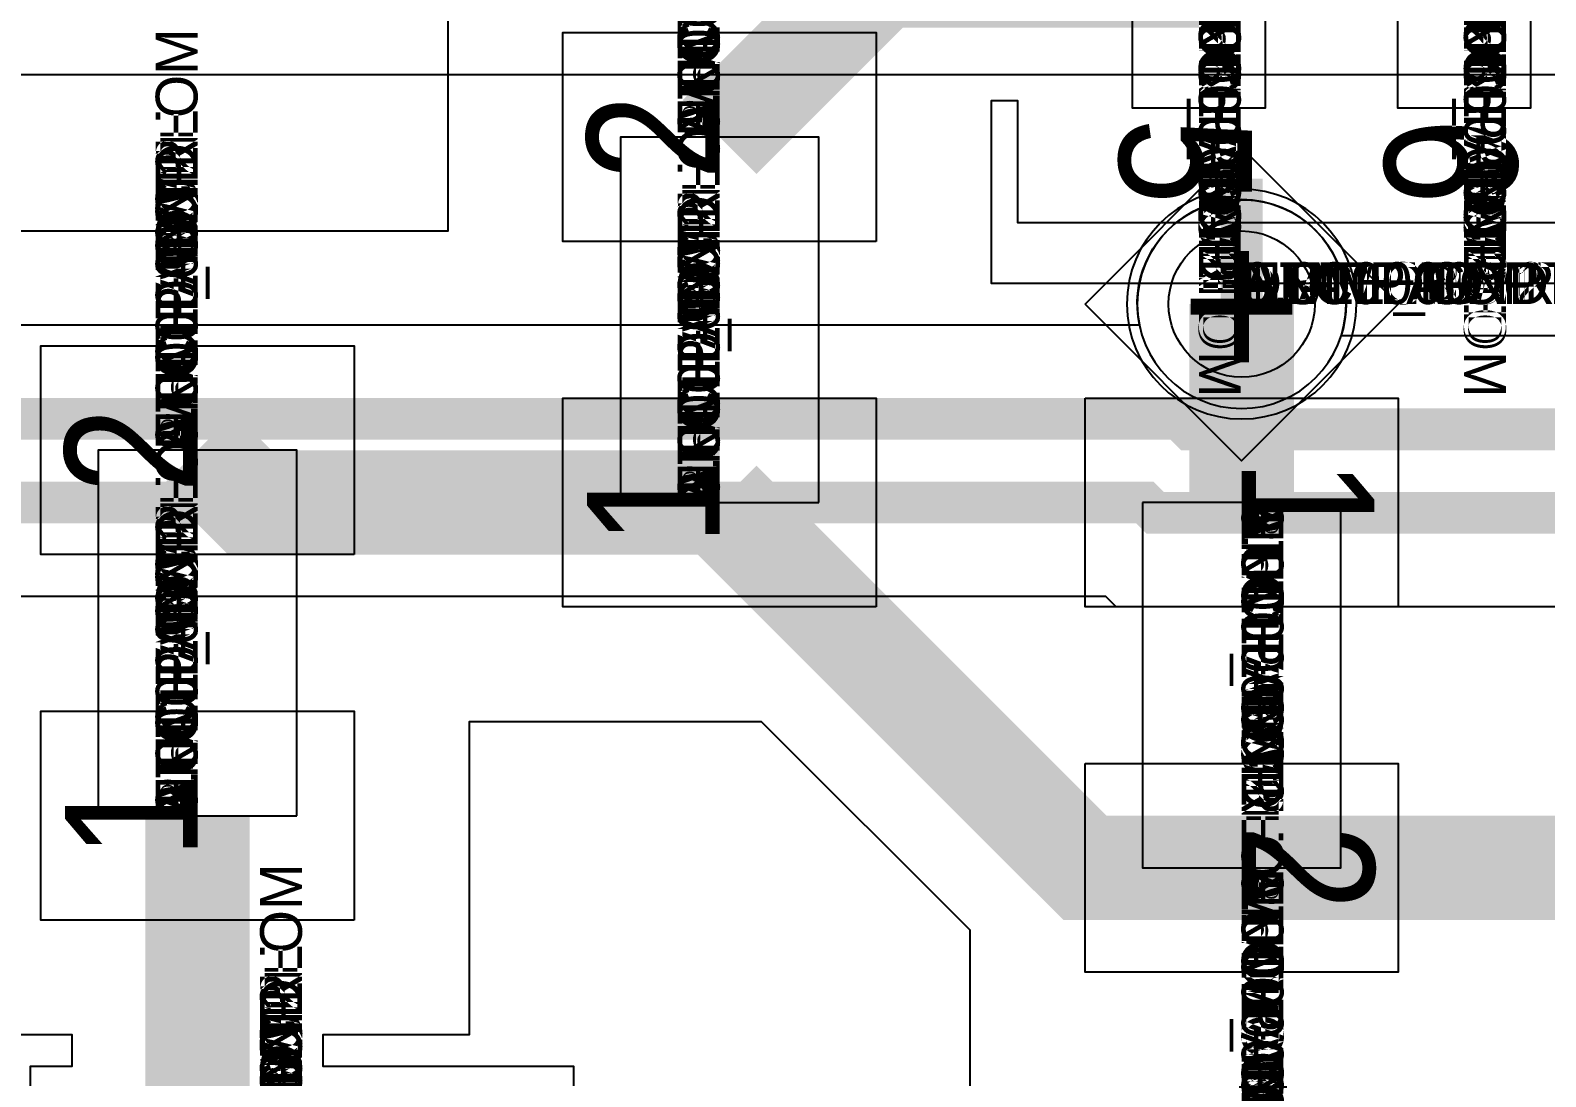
# Model space of a CAD drawing. Extents: x 0 to 323, y 0 to 320.
# Drawn here: x 78.41 to 85.67, y 254.56 to 259.57 of the extents above; entities that cross this region are included whole.
import ezdxf
from ezdxf.enums import TextEntityAlignment as Align

# ---------------------------------------------------------------- set-up
doc = ezdxf.new("R2010")
doc.units = 0
doc.header["$MEASUREMENT"] = 0
doc.layers.get('0').update_dxf_attribs({"linetype": 'CONTINUOUS'})
for name, color, linetype in [('CDN_FIGURES', 7, 'CONTINUOUS'), ('ETCH_BOTTOM', 7, 'CONTINUOUS'), ('ETCH_GND', 3, 'CONTINUOUS'), ('ETCH_INT1', 4, 'CONTINUOUS'), ('ETCH_INT2', 5, 'CONTINUOUS'), ('ETCH_PWR', 6, 'CONTINUOUS'), ('ETCH_TOP', 2, 'CONTINUOUS'), ('MANUFACTURING_NCLEGEND-1-6', 8, 'CONTINUOUS'), ('PACKAGE_GEOMETRY_ASSEMBLY_TOP', 11, 'CONTINUOUS'), ('PACKAGE_GEOMETRY_PIN_NUMBER', 9, 'CONTINUOUS')]:
    doc.layers.add(name, color=color, linetype=linetype)

# ---------------------------------------------------------------- blocks, each defined once
blk = doc.blocks.new('PAD_INFO')
for tag in ['SHAPE_TYPE', 'PAD_HEIGHT', 'PAD_LAYER', 'PAD_TYPE', 'PAD_WIDTH']:
    blk.add_attdef(tag, (0, 0), '', height=0.2)
at = {"flags": 2}
blk.add_attdef('CDN_TYPE', (0, 0), '', height=0.2, dxfattribs=at)
blk = doc.blocks.new('DRILL_INFO')
at = {"flags": 2}
blk.add_attdef('CDN_TYPE', (0, 0), '', height=0.2, dxfattribs=at)
for tag in ['FSHAPE', 'FCHAR', 'DRILL_HEIGHT', 'DIAMETER', 'PLATED', 'DRILL_WIDTH']:
    blk.add_attdef(tag, (0, 0), '', height=0.2)
blk = doc.blocks.new('VIA0700X0300')
at = {"layer": 'ETCH_BOTTOM'}
blk.add_circle((0, 0), 0.35, dxfattribs=at)
at = {"layer": 'ETCH_GND'}
blk.add_circle((0, 0), 0.35, dxfattribs=at)
at = {"layer": 'ETCH_INT1'}
blk.add_circle((0, 0), 0.35, dxfattribs=at)
at = {"layer": 'ETCH_INT2'}
blk.add_circle((0, 0), 0.35, dxfattribs=at)
at = {"layer": 'ETCH_PWR'}
blk.add_circle((0, 0), 0.35, dxfattribs=at)
at = {"layer": 'ETCH_TOP'}
blk.add_circle((0, 0), 0.35, dxfattribs=at)
ref = blk.add_blockref('PAD_INFO', (0, 0))
ref.add_attrib('PAD_LAYER', 'ETCH_TOP', (0, 0), dxfattribs={"height": 0.2})
ref.add_attrib('SHAPE_TYPE', 'NULL', (0, 0), dxfattribs={"height": 0.2})
ref.add_attrib('PAD_TYPE', 'ANTIPAD', (0, 0), dxfattribs={"height": 0.2})
ref.add_attrib('PAD_WIDTH', '0.000000', (0, 0), dxfattribs={"height": 0.2})
ref.add_attrib('PAD_HEIGHT', '0.000000', (0, 0), dxfattribs={"height": 0.2})
ref = blk.add_blockref('PAD_INFO', (0, 0))
ref.add_attrib('PAD_LAYER', 'ETCH_GND', (0, 0), dxfattribs={"height": 0.2})
ref.add_attrib('SHAPE_TYPE', 'NULL', (0, 0), dxfattribs={"height": 0.2})
ref.add_attrib('PAD_TYPE', 'ANTIPAD', (0, 0), dxfattribs={"height": 0.2})
ref.add_attrib('PAD_WIDTH', '0.000000', (0, 0), dxfattribs={"height": 0.2})
ref.add_attrib('PAD_HEIGHT', '0.000000', (0, 0), dxfattribs={"height": 0.2})
ref = blk.add_blockref('PAD_INFO', (0, 0))
ref.add_attrib('PAD_LAYER', 'ETCH_INT1', (0, 0), dxfattribs={"height": 0.2})
ref.add_attrib('SHAPE_TYPE', 'NULL', (0, 0), dxfattribs={"height": 0.2})
ref.add_attrib('PAD_TYPE', 'ANTIPAD', (0, 0), dxfattribs={"height": 0.2})
ref.add_attrib('PAD_WIDTH', '0.000000', (0, 0), dxfattribs={"height": 0.2})
ref.add_attrib('PAD_HEIGHT', '0.000000', (0, 0), dxfattribs={"height": 0.2})
ref = blk.add_blockref('PAD_INFO', (0, 0))
ref.add_attrib('PAD_LAYER', 'ETCH_INT2', (0, 0), dxfattribs={"height": 0.2})
ref.add_attrib('SHAPE_TYPE', 'NULL', (0, 0), dxfattribs={"height": 0.2})
ref.add_attrib('PAD_TYPE', 'ANTIPAD', (0, 0), dxfattribs={"height": 0.2})
ref.add_attrib('PAD_WIDTH', '0.000000', (0, 0), dxfattribs={"height": 0.2})
ref.add_attrib('PAD_HEIGHT', '0.000000', (0, 0), dxfattribs={"height": 0.2})
ref = blk.add_blockref('PAD_INFO', (0, 0))
ref.add_attrib('PAD_LAYER', 'ETCH_PWR', (0, 0), dxfattribs={"height": 0.2})
ref.add_attrib('SHAPE_TYPE', 'NULL', (0, 0), dxfattribs={"height": 0.2})
ref.add_attrib('PAD_TYPE', 'ANTIPAD', (0, 0), dxfattribs={"height": 0.2})
ref.add_attrib('PAD_WIDTH', '0.000000', (0, 0), dxfattribs={"height": 0.2})
ref.add_attrib('PAD_HEIGHT', '0.000000', (0, 0), dxfattribs={"height": 0.2})
ref = blk.add_blockref('PAD_INFO', (0, 0))
ref.add_attrib('PAD_LAYER', 'ETCH_BOTTOM', (0, 0), dxfattribs={"height": 0.2})
ref.add_attrib('SHAPE_TYPE', 'NULL', (0, 0), dxfattribs={"height": 0.2})
ref.add_attrib('PAD_TYPE', 'ANTIPAD', (0, 0), dxfattribs={"height": 0.2})
ref.add_attrib('PAD_WIDTH', '0.000000', (0, 0), dxfattribs={"height": 0.2})
ref.add_attrib('PAD_HEIGHT', '0.000000', (0, 0), dxfattribs={"height": 0.2})
ref = blk.add_blockref('PAD_INFO', (0, 0))
ref.add_attrib('PAD_LAYER', 'ETCH_TOP', (0, 0), dxfattribs={"height": 0.2})
ref.add_attrib('SHAPE_TYPE', 'NULL', (0, 0), dxfattribs={"height": 0.2})
ref.add_attrib('PAD_TYPE', 'THERMAL', (0, 0), dxfattribs={"height": 0.2})
ref.add_attrib('PAD_WIDTH', '0.000000', (0, 0), dxfattribs={"height": 0.2})
ref.add_attrib('PAD_HEIGHT', '0.000000', (0, 0), dxfattribs={"height": 0.2})
ref = blk.add_blockref('PAD_INFO', (0, 0))
ref.add_attrib('PAD_LAYER', 'ETCH_GND', (0, 0), dxfattribs={"height": 0.2})
ref.add_attrib('SHAPE_TYPE', 'NULL', (0, 0), dxfattribs={"height": 0.2})
ref.add_attrib('PAD_TYPE', 'THERMAL', (0, 0), dxfattribs={"height": 0.2})
ref.add_attrib('PAD_WIDTH', '0.000000', (0, 0), dxfattribs={"height": 0.2})
ref.add_attrib('PAD_HEIGHT', '0.000000', (0, 0), dxfattribs={"height": 0.2})
ref = blk.add_blockref('PAD_INFO', (0, 0))
ref.add_attrib('PAD_LAYER', 'ETCH_INT1', (0, 0), dxfattribs={"height": 0.2})
ref.add_attrib('SHAPE_TYPE', 'NULL', (0, 0), dxfattribs={"height": 0.2})
ref.add_attrib('PAD_TYPE', 'THERMAL', (0, 0), dxfattribs={"height": 0.2})
ref.add_attrib('PAD_WIDTH', '0.000000', (0, 0), dxfattribs={"height": 0.2})
ref.add_attrib('PAD_HEIGHT', '0.000000', (0, 0), dxfattribs={"height": 0.2})
ref = blk.add_blockref('PAD_INFO', (0, 0))
ref.add_attrib('PAD_LAYER', 'ETCH_INT2', (0, 0), dxfattribs={"height": 0.2})
ref.add_attrib('SHAPE_TYPE', 'NULL', (0, 0), dxfattribs={"height": 0.2})
ref.add_attrib('PAD_TYPE', 'THERMAL', (0, 0), dxfattribs={"height": 0.2})
ref.add_attrib('PAD_WIDTH', '0.000000', (0, 0), dxfattribs={"height": 0.2})
ref.add_attrib('PAD_HEIGHT', '0.000000', (0, 0), dxfattribs={"height": 0.2})
ref = blk.add_blockref('PAD_INFO', (0, 0))
ref.add_attrib('PAD_LAYER', 'ETCH_PWR', (0, 0), dxfattribs={"height": 0.2})
ref.add_attrib('SHAPE_TYPE', 'NULL', (0, 0), dxfattribs={"height": 0.2})
ref.add_attrib('PAD_TYPE', 'THERMAL', (0, 0), dxfattribs={"height": 0.2})
ref.add_attrib('PAD_WIDTH', '0.000000', (0, 0), dxfattribs={"height": 0.2})
ref.add_attrib('PAD_HEIGHT', '0.000000', (0, 0), dxfattribs={"height": 0.2})
ref = blk.add_blockref('PAD_INFO', (0, 0))
ref.add_attrib('PAD_LAYER', 'ETCH_BOTTOM', (0, 0), dxfattribs={"height": 0.2})
ref.add_attrib('SHAPE_TYPE', 'NULL', (0, 0), dxfattribs={"height": 0.2})
ref.add_attrib('PAD_TYPE', 'THERMAL', (0, 0), dxfattribs={"height": 0.2})
ref.add_attrib('PAD_WIDTH', '0.000000', (0, 0), dxfattribs={"height": 0.2})
ref.add_attrib('PAD_HEIGHT', '0.000000', (0, 0), dxfattribs={"height": 0.2})
ref = blk.add_blockref('PAD_INFO', (0, 0))
ref.add_attrib('PAD_LAYER', 'ETCH_TOP', (0, 0), dxfattribs={"height": 0.2})
ref.add_attrib('SHAPE_TYPE', 'CIRCLE', (0, 0), dxfattribs={"height": 0.2})
ref.add_attrib('PAD_TYPE', 'REGULAR', (0, 0), dxfattribs={"height": 0.2})
ref.add_attrib('PAD_WIDTH', '0.700000', (0, 0), dxfattribs={"height": 0.2})
ref.add_attrib('PAD_HEIGHT', '0.700000', (0, 0), dxfattribs={"height": 0.2})
ref = blk.add_blockref('PAD_INFO', (0, 0))
ref.add_attrib('PAD_LAYER', 'ETCH_GND', (0, 0), dxfattribs={"height": 0.2})
ref.add_attrib('SHAPE_TYPE', 'CIRCLE', (0, 0), dxfattribs={"height": 0.2})
ref.add_attrib('PAD_TYPE', 'REGULAR', (0, 0), dxfattribs={"height": 0.2})
ref.add_attrib('PAD_WIDTH', '0.700000', (0, 0), dxfattribs={"height": 0.2})
ref.add_attrib('PAD_HEIGHT', '0.700000', (0, 0), dxfattribs={"height": 0.2})
ref = blk.add_blockref('PAD_INFO', (0, 0))
ref.add_attrib('PAD_LAYER', 'ETCH_INT1', (0, 0), dxfattribs={"height": 0.2})
ref.add_attrib('SHAPE_TYPE', 'CIRCLE', (0, 0), dxfattribs={"height": 0.2})
ref.add_attrib('PAD_TYPE', 'REGULAR', (0, 0), dxfattribs={"height": 0.2})
ref.add_attrib('PAD_WIDTH', '0.700000', (0, 0), dxfattribs={"height": 0.2})
ref.add_attrib('PAD_HEIGHT', '0.700000', (0, 0), dxfattribs={"height": 0.2})
ref = blk.add_blockref('PAD_INFO', (0, 0))
ref.add_attrib('PAD_LAYER', 'ETCH_INT2', (0, 0), dxfattribs={"height": 0.2})
ref.add_attrib('SHAPE_TYPE', 'CIRCLE', (0, 0), dxfattribs={"height": 0.2})
ref.add_attrib('PAD_TYPE', 'REGULAR', (0, 0), dxfattribs={"height": 0.2})
ref.add_attrib('PAD_WIDTH', '0.700000', (0, 0), dxfattribs={"height": 0.2})
ref.add_attrib('PAD_HEIGHT', '0.700000', (0, 0), dxfattribs={"height": 0.2})
ref = blk.add_blockref('PAD_INFO', (0, 0))
ref.add_attrib('PAD_LAYER', 'ETCH_PWR', (0, 0), dxfattribs={"height": 0.2})
ref.add_attrib('SHAPE_TYPE', 'CIRCLE', (0, 0), dxfattribs={"height": 0.2})
ref.add_attrib('PAD_TYPE', 'REGULAR', (0, 0), dxfattribs={"height": 0.2})
ref.add_attrib('PAD_WIDTH', '0.700000', (0, 0), dxfattribs={"height": 0.2})
ref.add_attrib('PAD_HEIGHT', '0.700000', (0, 0), dxfattribs={"height": 0.2})
ref = blk.add_blockref('PAD_INFO', (0, 0))
ref.add_attrib('PAD_LAYER', 'ETCH_BOTTOM', (0, 0), dxfattribs={"height": 0.2})
ref.add_attrib('SHAPE_TYPE', 'CIRCLE', (0, 0), dxfattribs={"height": 0.2})
ref.add_attrib('PAD_TYPE', 'REGULAR', (0, 0), dxfattribs={"height": 0.2})
ref.add_attrib('PAD_WIDTH', '0.700000', (0, 0), dxfattribs={"height": 0.2})
ref.add_attrib('PAD_HEIGHT', '0.700000', (0, 0), dxfattribs={"height": 0.2})
ref = blk.add_blockref('DRILL_INFO', (0, 0))
ref.add_attrib('DIAMETER', '0.300000', (0, 0), dxfattribs={"height": 0.2})
ref.add_attrib('PLATED', 'PLATED', (0, 0), dxfattribs={"height": 0.2})
ref.add_attrib('FSHAPE', 'DIAMOND', (0, 0), dxfattribs={"height": 0.2})
ref.add_attrib('FCHAR', '+', (0, 0), dxfattribs={"height": 0.2})
ref.add_attrib('DRILL_WIDTH', '1.500000', (0, 0), dxfattribs={"height": 0.2})
ref.add_attrib('DRILL_HEIGHT', '1.500000', (0, 0), dxfattribs={"height": 0.2})
for tag in ['CDN_TYPE', 'PIN']:
    blk.add_attdef(tag, (0, 0), '', height=0.2)
at = {"flags": 2}
for tag in ['PSTKNAME', 'BBV']:
    blk.add_attdef(tag, (0, 0), '', height=0.2, dxfattribs=at)
blk = doc.blocks.new('FIGURE_DIAMOND')
at = {"layer": 'CDN_FIGURES'}
blk.add_lwpolyline([(-0.5, 0), (0, 0.5), (0.5, 0), (0, -0.5)], close=True, dxfattribs=at)
blk = doc.blocks.new('SMD50_25')
at = {"layer": 'ETCH_TOP'}
blk.add_lwpolyline([(-0.635, -0.3175), (-0.635, 0.3175), (0.635, 0.3175), (0.635, -0.3175)], close=True, dxfattribs=at)
ref = blk.add_blockref('PAD_INFO', (0, 0))
ref.add_attrib('PAD_LAYER', 'ETCH_TOP', (0, 0), dxfattribs={"height": 0.2})
ref.add_attrib('SHAPE_TYPE', 'NULL', (0, 0), dxfattribs={"height": 0.2})
ref.add_attrib('PAD_TYPE', 'ANTIPAD', (0, 0), dxfattribs={"height": 0.2})
ref.add_attrib('PAD_WIDTH', '0.000000', (0, 0), dxfattribs={"height": 0.2})
ref.add_attrib('PAD_HEIGHT', '0.000000', (0, 0), dxfattribs={"height": 0.2})
ref = blk.add_blockref('PAD_INFO', (0, 0))
ref.add_attrib('PAD_LAYER', 'ETCH_GND', (0, 0), dxfattribs={"height": 0.2})
ref.add_attrib('SHAPE_TYPE', 'NULL', (0, 0), dxfattribs={"height": 0.2})
ref.add_attrib('PAD_TYPE', 'ANTIPAD', (0, 0), dxfattribs={"height": 0.2})
ref.add_attrib('PAD_WIDTH', '0.000000', (0, 0), dxfattribs={"height": 0.2})
ref.add_attrib('PAD_HEIGHT', '0.000000', (0, 0), dxfattribs={"height": 0.2})
ref = blk.add_blockref('PAD_INFO', (0, 0))
ref.add_attrib('PAD_LAYER', 'ETCH_INT1', (0, 0), dxfattribs={"height": 0.2})
ref.add_attrib('SHAPE_TYPE', 'NULL', (0, 0), dxfattribs={"height": 0.2})
ref.add_attrib('PAD_TYPE', 'ANTIPAD', (0, 0), dxfattribs={"height": 0.2})
ref.add_attrib('PAD_WIDTH', '0.000000', (0, 0), dxfattribs={"height": 0.2})
ref.add_attrib('PAD_HEIGHT', '0.000000', (0, 0), dxfattribs={"height": 0.2})
ref = blk.add_blockref('PAD_INFO', (0, 0))
ref.add_attrib('PAD_LAYER', 'ETCH_INT2', (0, 0), dxfattribs={"height": 0.2})
ref.add_attrib('SHAPE_TYPE', 'NULL', (0, 0), dxfattribs={"height": 0.2})
ref.add_attrib('PAD_TYPE', 'ANTIPAD', (0, 0), dxfattribs={"height": 0.2})
ref.add_attrib('PAD_WIDTH', '0.000000', (0, 0), dxfattribs={"height": 0.2})
ref.add_attrib('PAD_HEIGHT', '0.000000', (0, 0), dxfattribs={"height": 0.2})
ref = blk.add_blockref('PAD_INFO', (0, 0))
ref.add_attrib('PAD_LAYER', 'ETCH_PWR', (0, 0), dxfattribs={"height": 0.2})
ref.add_attrib('SHAPE_TYPE', 'NULL', (0, 0), dxfattribs={"height": 0.2})
ref.add_attrib('PAD_TYPE', 'ANTIPAD', (0, 0), dxfattribs={"height": 0.2})
ref.add_attrib('PAD_WIDTH', '0.000000', (0, 0), dxfattribs={"height": 0.2})
ref.add_attrib('PAD_HEIGHT', '0.000000', (0, 0), dxfattribs={"height": 0.2})
ref = blk.add_blockref('PAD_INFO', (0, 0))
ref.add_attrib('PAD_LAYER', 'ETCH_BOTTOM', (0, 0), dxfattribs={"height": 0.2})
ref.add_attrib('SHAPE_TYPE', 'NULL', (0, 0), dxfattribs={"height": 0.2})
ref.add_attrib('PAD_TYPE', 'ANTIPAD', (0, 0), dxfattribs={"height": 0.2})
ref.add_attrib('PAD_WIDTH', '0.000000', (0, 0), dxfattribs={"height": 0.2})
ref.add_attrib('PAD_HEIGHT', '0.000000', (0, 0), dxfattribs={"height": 0.2})
ref = blk.add_blockref('PAD_INFO', (0, 0))
ref.add_attrib('PAD_LAYER', 'ETCH_TOP', (0, 0), dxfattribs={"height": 0.2})
ref.add_attrib('SHAPE_TYPE', 'NULL', (0, 0), dxfattribs={"height": 0.2})
ref.add_attrib('PAD_TYPE', 'THERMAL', (0, 0), dxfattribs={"height": 0.2})
ref.add_attrib('PAD_WIDTH', '0.000000', (0, 0), dxfattribs={"height": 0.2})
ref.add_attrib('PAD_HEIGHT', '0.000000', (0, 0), dxfattribs={"height": 0.2})
ref = blk.add_blockref('PAD_INFO', (0, 0))
ref.add_attrib('PAD_LAYER', 'ETCH_GND', (0, 0), dxfattribs={"height": 0.2})
ref.add_attrib('SHAPE_TYPE', 'NULL', (0, 0), dxfattribs={"height": 0.2})
ref.add_attrib('PAD_TYPE', 'THERMAL', (0, 0), dxfattribs={"height": 0.2})
ref.add_attrib('PAD_WIDTH', '0.000000', (0, 0), dxfattribs={"height": 0.2})
ref.add_attrib('PAD_HEIGHT', '0.000000', (0, 0), dxfattribs={"height": 0.2})
ref = blk.add_blockref('PAD_INFO', (0, 0))
ref.add_attrib('PAD_LAYER', 'ETCH_INT1', (0, 0), dxfattribs={"height": 0.2})
ref.add_attrib('SHAPE_TYPE', 'NULL', (0, 0), dxfattribs={"height": 0.2})
ref.add_attrib('PAD_TYPE', 'THERMAL', (0, 0), dxfattribs={"height": 0.2})
ref.add_attrib('PAD_WIDTH', '0.000000', (0, 0), dxfattribs={"height": 0.2})
ref.add_attrib('PAD_HEIGHT', '0.000000', (0, 0), dxfattribs={"height": 0.2})
ref = blk.add_blockref('PAD_INFO', (0, 0))
ref.add_attrib('PAD_LAYER', 'ETCH_INT2', (0, 0), dxfattribs={"height": 0.2})
ref.add_attrib('SHAPE_TYPE', 'NULL', (0, 0), dxfattribs={"height": 0.2})
ref.add_attrib('PAD_TYPE', 'THERMAL', (0, 0), dxfattribs={"height": 0.2})
ref.add_attrib('PAD_WIDTH', '0.000000', (0, 0), dxfattribs={"height": 0.2})
ref.add_attrib('PAD_HEIGHT', '0.000000', (0, 0), dxfattribs={"height": 0.2})
ref = blk.add_blockref('PAD_INFO', (0, 0))
ref.add_attrib('PAD_LAYER', 'ETCH_PWR', (0, 0), dxfattribs={"height": 0.2})
ref.add_attrib('SHAPE_TYPE', 'NULL', (0, 0), dxfattribs={"height": 0.2})
ref.add_attrib('PAD_TYPE', 'THERMAL', (0, 0), dxfattribs={"height": 0.2})
ref.add_attrib('PAD_WIDTH', '0.000000', (0, 0), dxfattribs={"height": 0.2})
ref.add_attrib('PAD_HEIGHT', '0.000000', (0, 0), dxfattribs={"height": 0.2})
ref = blk.add_blockref('PAD_INFO', (0, 0))
ref.add_attrib('PAD_LAYER', 'ETCH_BOTTOM', (0, 0), dxfattribs={"height": 0.2})
ref.add_attrib('SHAPE_TYPE', 'NULL', (0, 0), dxfattribs={"height": 0.2})
ref.add_attrib('PAD_TYPE', 'THERMAL', (0, 0), dxfattribs={"height": 0.2})
ref.add_attrib('PAD_WIDTH', '0.000000', (0, 0), dxfattribs={"height": 0.2})
ref.add_attrib('PAD_HEIGHT', '0.000000', (0, 0), dxfattribs={"height": 0.2})
ref = blk.add_blockref('PAD_INFO', (0, 0))
ref.add_attrib('PAD_LAYER', 'ETCH_TOP', (0, 0), dxfattribs={"height": 0.2})
ref.add_attrib('SHAPE_TYPE', 'RECTANGLE', (0, 0), dxfattribs={"height": 0.2})
ref.add_attrib('PAD_TYPE', 'REGULAR', (0, 0), dxfattribs={"height": 0.2})
ref.add_attrib('PAD_WIDTH', '1.270000', (0, 0), dxfattribs={"height": 0.2})
ref.add_attrib('PAD_HEIGHT', '0.635000', (0, 0), dxfattribs={"height": 0.2})
ref = blk.add_blockref('PAD_INFO', (0, 0))
ref.add_attrib('PAD_LAYER', 'ETCH_GND', (0, 0), dxfattribs={"height": 0.2})
ref.add_attrib('SHAPE_TYPE', 'NULL', (0, 0), dxfattribs={"height": 0.2})
ref.add_attrib('PAD_TYPE', 'REGULAR', (0, 0), dxfattribs={"height": 0.2})
ref.add_attrib('PAD_WIDTH', '0.000000', (0, 0), dxfattribs={"height": 0.2})
ref.add_attrib('PAD_HEIGHT', '0.000000', (0, 0), dxfattribs={"height": 0.2})
ref = blk.add_blockref('PAD_INFO', (0, 0))
ref.add_attrib('PAD_LAYER', 'ETCH_INT1', (0, 0), dxfattribs={"height": 0.2})
ref.add_attrib('SHAPE_TYPE', 'NULL', (0, 0), dxfattribs={"height": 0.2})
ref.add_attrib('PAD_TYPE', 'REGULAR', (0, 0), dxfattribs={"height": 0.2})
ref.add_attrib('PAD_WIDTH', '0.000000', (0, 0), dxfattribs={"height": 0.2})
ref.add_attrib('PAD_HEIGHT', '0.000000', (0, 0), dxfattribs={"height": 0.2})
ref = blk.add_blockref('PAD_INFO', (0, 0))
ref.add_attrib('PAD_LAYER', 'ETCH_INT2', (0, 0), dxfattribs={"height": 0.2})
ref.add_attrib('SHAPE_TYPE', 'NULL', (0, 0), dxfattribs={"height": 0.2})
ref.add_attrib('PAD_TYPE', 'REGULAR', (0, 0), dxfattribs={"height": 0.2})
ref.add_attrib('PAD_WIDTH', '0.000000', (0, 0), dxfattribs={"height": 0.2})
ref.add_attrib('PAD_HEIGHT', '0.000000', (0, 0), dxfattribs={"height": 0.2})
ref = blk.add_blockref('PAD_INFO', (0, 0))
ref.add_attrib('PAD_LAYER', 'ETCH_PWR', (0, 0), dxfattribs={"height": 0.2})
ref.add_attrib('SHAPE_TYPE', 'NULL', (0, 0), dxfattribs={"height": 0.2})
ref.add_attrib('PAD_TYPE', 'REGULAR', (0, 0), dxfattribs={"height": 0.2})
ref.add_attrib('PAD_WIDTH', '0.000000', (0, 0), dxfattribs={"height": 0.2})
ref.add_attrib('PAD_HEIGHT', '0.000000', (0, 0), dxfattribs={"height": 0.2})
ref = blk.add_blockref('PAD_INFO', (0, 0))
ref.add_attrib('PAD_LAYER', 'ETCH_BOTTOM', (0, 0), dxfattribs={"height": 0.2})
ref.add_attrib('SHAPE_TYPE', 'NULL', (0, 0), dxfattribs={"height": 0.2})
ref.add_attrib('PAD_TYPE', 'REGULAR', (0, 0), dxfattribs={"height": 0.2})
ref.add_attrib('PAD_WIDTH', '0.000000', (0, 0), dxfattribs={"height": 0.2})
ref.add_attrib('PAD_HEIGHT', '0.000000', (0, 0), dxfattribs={"height": 0.2})
ref = blk.add_blockref('DRILL_INFO', (0, 0))
ref.add_attrib('DIAMETER', '0.000000', (0, 0), dxfattribs={"height": 0.2})
ref.add_attrib('PLATED', 'NON_PLATED', (0, 0), dxfattribs={"height": 0.2})
ref.add_attrib('FSHAPE', 'NULL', (0, 0), dxfattribs={"height": 0.2})
ref.add_attrib('DRILL_WIDTH', '0.000000', (0, 0), dxfattribs={"height": 0.2})
ref.add_attrib('DRILL_HEIGHT', '0.000000', (0, 0), dxfattribs={"height": 0.2})
for tag in ['CDN_TYPE', 'PIN']:
    blk.add_attdef(tag, (0, 0), '', height=0.2)
at = {"flags": 2}
for tag in ['PSTKNAME', 'BBV']:
    blk.add_attdef(tag, (0, 0), '', height=0.2, dxfattribs=at)
blk = doc.blocks.new('SOIC8')
at = {"layer": 'ETCH_TOP'}
ref = blk.add_blockref('SMD50_25', (2.4765, -1.905), dxfattribs=at)
ref.add_attrib('CDN_TYPE', 'PIN', (0, 0), dxfattribs={"height": 0.2})
ref.add_attrib('PIN', '5', (0, 0), dxfattribs={"height": 0.2})
ref = blk.add_blockref('SMD50_25', (2.4765, -0.635), dxfattribs=at)
ref.add_attrib('CDN_TYPE', 'PIN', (0, 0), dxfattribs={"height": 0.2})
ref.add_attrib('PIN', '6', (0, 0), dxfattribs={"height": 0.2})
at = {"flags": 2}
for tag in ['SYMBOL_TYPE', 'CDN_TYPE', 'REFDES']:
    blk.add_attdef(tag, (0, 0), '', height=0.2, dxfattribs=at)
blk = doc.blocks.new('RC1000X1500TS')
at = {"layer": 'ETCH_TOP'}
blk.add_lwpolyline([(-0.5, -0.75), (-0.5, 0.75), (0.5, 0.75), (0.5, -0.75)], close=True, dxfattribs=at)
ref = blk.add_blockref('PAD_INFO', (0, 0))
ref.add_attrib('PAD_LAYER', 'ETCH_TOP', (0, 0), dxfattribs={"height": 0.2})
ref.add_attrib('SHAPE_TYPE', 'NULL', (0, 0), dxfattribs={"height": 0.2})
ref.add_attrib('PAD_TYPE', 'ANTIPAD', (0, 0), dxfattribs={"height": 0.2})
ref.add_attrib('PAD_WIDTH', '0.000000', (0, 0), dxfattribs={"height": 0.2})
ref.add_attrib('PAD_HEIGHT', '0.000000', (0, 0), dxfattribs={"height": 0.2})
ref = blk.add_blockref('PAD_INFO', (0, 0))
ref.add_attrib('PAD_LAYER', 'ETCH_GND', (0, 0), dxfattribs={"height": 0.2})
ref.add_attrib('SHAPE_TYPE', 'NULL', (0, 0), dxfattribs={"height": 0.2})
ref.add_attrib('PAD_TYPE', 'ANTIPAD', (0, 0), dxfattribs={"height": 0.2})
ref.add_attrib('PAD_WIDTH', '0.000000', (0, 0), dxfattribs={"height": 0.2})
ref.add_attrib('PAD_HEIGHT', '0.000000', (0, 0), dxfattribs={"height": 0.2})
ref = blk.add_blockref('PAD_INFO', (0, 0))
ref.add_attrib('PAD_LAYER', 'ETCH_INT1', (0, 0), dxfattribs={"height": 0.2})
ref.add_attrib('SHAPE_TYPE', 'NULL', (0, 0), dxfattribs={"height": 0.2})
ref.add_attrib('PAD_TYPE', 'ANTIPAD', (0, 0), dxfattribs={"height": 0.2})
ref.add_attrib('PAD_WIDTH', '0.000000', (0, 0), dxfattribs={"height": 0.2})
ref.add_attrib('PAD_HEIGHT', '0.000000', (0, 0), dxfattribs={"height": 0.2})
ref = blk.add_blockref('PAD_INFO', (0, 0))
ref.add_attrib('PAD_LAYER', 'ETCH_INT2', (0, 0), dxfattribs={"height": 0.2})
ref.add_attrib('SHAPE_TYPE', 'NULL', (0, 0), dxfattribs={"height": 0.2})
ref.add_attrib('PAD_TYPE', 'ANTIPAD', (0, 0), dxfattribs={"height": 0.2})
ref.add_attrib('PAD_WIDTH', '0.000000', (0, 0), dxfattribs={"height": 0.2})
ref.add_attrib('PAD_HEIGHT', '0.000000', (0, 0), dxfattribs={"height": 0.2})
ref = blk.add_blockref('PAD_INFO', (0, 0))
ref.add_attrib('PAD_LAYER', 'ETCH_PWR', (0, 0), dxfattribs={"height": 0.2})
ref.add_attrib('SHAPE_TYPE', 'NULL', (0, 0), dxfattribs={"height": 0.2})
ref.add_attrib('PAD_TYPE', 'ANTIPAD', (0, 0), dxfattribs={"height": 0.2})
ref.add_attrib('PAD_WIDTH', '0.000000', (0, 0), dxfattribs={"height": 0.2})
ref.add_attrib('PAD_HEIGHT', '0.000000', (0, 0), dxfattribs={"height": 0.2})
ref = blk.add_blockref('PAD_INFO', (0, 0))
ref.add_attrib('PAD_LAYER', 'ETCH_BOTTOM', (0, 0), dxfattribs={"height": 0.2})
ref.add_attrib('SHAPE_TYPE', 'NULL', (0, 0), dxfattribs={"height": 0.2})
ref.add_attrib('PAD_TYPE', 'ANTIPAD', (0, 0), dxfattribs={"height": 0.2})
ref.add_attrib('PAD_WIDTH', '0.000000', (0, 0), dxfattribs={"height": 0.2})
ref.add_attrib('PAD_HEIGHT', '0.000000', (0, 0), dxfattribs={"height": 0.2})
ref = blk.add_blockref('PAD_INFO', (0, 0))
ref.add_attrib('PAD_LAYER', 'ETCH_TOP', (0, 0), dxfattribs={"height": 0.2})
ref.add_attrib('SHAPE_TYPE', 'NULL', (0, 0), dxfattribs={"height": 0.2})
ref.add_attrib('PAD_TYPE', 'THERMAL', (0, 0), dxfattribs={"height": 0.2})
ref.add_attrib('PAD_WIDTH', '0.000000', (0, 0), dxfattribs={"height": 0.2})
ref.add_attrib('PAD_HEIGHT', '0.000000', (0, 0), dxfattribs={"height": 0.2})
ref = blk.add_blockref('PAD_INFO', (0, 0))
ref.add_attrib('PAD_LAYER', 'ETCH_GND', (0, 0), dxfattribs={"height": 0.2})
ref.add_attrib('SHAPE_TYPE', 'NULL', (0, 0), dxfattribs={"height": 0.2})
ref.add_attrib('PAD_TYPE', 'THERMAL', (0, 0), dxfattribs={"height": 0.2})
ref.add_attrib('PAD_WIDTH', '0.000000', (0, 0), dxfattribs={"height": 0.2})
ref.add_attrib('PAD_HEIGHT', '0.000000', (0, 0), dxfattribs={"height": 0.2})
ref = blk.add_blockref('PAD_INFO', (0, 0))
ref.add_attrib('PAD_LAYER', 'ETCH_INT1', (0, 0), dxfattribs={"height": 0.2})
ref.add_attrib('SHAPE_TYPE', 'NULL', (0, 0), dxfattribs={"height": 0.2})
ref.add_attrib('PAD_TYPE', 'THERMAL', (0, 0), dxfattribs={"height": 0.2})
ref.add_attrib('PAD_WIDTH', '0.000000', (0, 0), dxfattribs={"height": 0.2})
ref.add_attrib('PAD_HEIGHT', '0.000000', (0, 0), dxfattribs={"height": 0.2})
ref = blk.add_blockref('PAD_INFO', (0, 0))
ref.add_attrib('PAD_LAYER', 'ETCH_INT2', (0, 0), dxfattribs={"height": 0.2})
ref.add_attrib('SHAPE_TYPE', 'NULL', (0, 0), dxfattribs={"height": 0.2})
ref.add_attrib('PAD_TYPE', 'THERMAL', (0, 0), dxfattribs={"height": 0.2})
ref.add_attrib('PAD_WIDTH', '0.000000', (0, 0), dxfattribs={"height": 0.2})
ref.add_attrib('PAD_HEIGHT', '0.000000', (0, 0), dxfattribs={"height": 0.2})
ref = blk.add_blockref('PAD_INFO', (0, 0))
ref.add_attrib('PAD_LAYER', 'ETCH_PWR', (0, 0), dxfattribs={"height": 0.2})
ref.add_attrib('SHAPE_TYPE', 'NULL', (0, 0), dxfattribs={"height": 0.2})
ref.add_attrib('PAD_TYPE', 'THERMAL', (0, 0), dxfattribs={"height": 0.2})
ref.add_attrib('PAD_WIDTH', '0.000000', (0, 0), dxfattribs={"height": 0.2})
ref.add_attrib('PAD_HEIGHT', '0.000000', (0, 0), dxfattribs={"height": 0.2})
ref = blk.add_blockref('PAD_INFO', (0, 0))
ref.add_attrib('PAD_LAYER', 'ETCH_BOTTOM', (0, 0), dxfattribs={"height": 0.2})
ref.add_attrib('SHAPE_TYPE', 'NULL', (0, 0), dxfattribs={"height": 0.2})
ref.add_attrib('PAD_TYPE', 'THERMAL', (0, 0), dxfattribs={"height": 0.2})
ref.add_attrib('PAD_WIDTH', '0.000000', (0, 0), dxfattribs={"height": 0.2})
ref.add_attrib('PAD_HEIGHT', '0.000000', (0, 0), dxfattribs={"height": 0.2})
ref = blk.add_blockref('PAD_INFO', (0, 0))
ref.add_attrib('PAD_LAYER', 'ETCH_GND', (0, 0), dxfattribs={"height": 0.2})
ref.add_attrib('SHAPE_TYPE', 'NULL', (0, 0), dxfattribs={"height": 0.2})
ref.add_attrib('PAD_TYPE', 'REGULAR', (0, 0), dxfattribs={"height": 0.2})
ref.add_attrib('PAD_WIDTH', '0.000000', (0, 0), dxfattribs={"height": 0.2})
ref.add_attrib('PAD_HEIGHT', '0.000000', (0, 0), dxfattribs={"height": 0.2})
ref = blk.add_blockref('PAD_INFO', (0, 0))
ref.add_attrib('PAD_LAYER', 'ETCH_INT1', (0, 0), dxfattribs={"height": 0.2})
ref.add_attrib('SHAPE_TYPE', 'NULL', (0, 0), dxfattribs={"height": 0.2})
ref.add_attrib('PAD_TYPE', 'REGULAR', (0, 0), dxfattribs={"height": 0.2})
ref.add_attrib('PAD_WIDTH', '0.000000', (0, 0), dxfattribs={"height": 0.2})
ref.add_attrib('PAD_HEIGHT', '0.000000', (0, 0), dxfattribs={"height": 0.2})
ref = blk.add_blockref('PAD_INFO', (0, 0))
ref.add_attrib('PAD_LAYER', 'ETCH_INT2', (0, 0), dxfattribs={"height": 0.2})
ref.add_attrib('SHAPE_TYPE', 'NULL', (0, 0), dxfattribs={"height": 0.2})
ref.add_attrib('PAD_TYPE', 'REGULAR', (0, 0), dxfattribs={"height": 0.2})
ref.add_attrib('PAD_WIDTH', '0.000000', (0, 0), dxfattribs={"height": 0.2})
ref.add_attrib('PAD_HEIGHT', '0.000000', (0, 0), dxfattribs={"height": 0.2})
ref = blk.add_blockref('PAD_INFO', (0, 0))
ref.add_attrib('PAD_LAYER', 'ETCH_PWR', (0, 0), dxfattribs={"height": 0.2})
ref.add_attrib('SHAPE_TYPE', 'NULL', (0, 0), dxfattribs={"height": 0.2})
ref.add_attrib('PAD_TYPE', 'REGULAR', (0, 0), dxfattribs={"height": 0.2})
ref.add_attrib('PAD_WIDTH', '0.000000', (0, 0), dxfattribs={"height": 0.2})
ref.add_attrib('PAD_HEIGHT', '0.000000', (0, 0), dxfattribs={"height": 0.2})
ref = blk.add_blockref('PAD_INFO', (0, 0))
ref.add_attrib('PAD_LAYER', 'ETCH_BOTTOM', (0, 0), dxfattribs={"height": 0.2})
ref.add_attrib('SHAPE_TYPE', 'NULL', (0, 0), dxfattribs={"height": 0.2})
ref.add_attrib('PAD_TYPE', 'REGULAR', (0, 0), dxfattribs={"height": 0.2})
ref.add_attrib('PAD_WIDTH', '0.000000', (0, 0), dxfattribs={"height": 0.2})
ref.add_attrib('PAD_HEIGHT', '0.000000', (0, 0), dxfattribs={"height": 0.2})
ref = blk.add_blockref('DRILL_INFO', (0, 0))
ref.add_attrib('DIAMETER', '0.000000', (0, 0), dxfattribs={"height": 0.2})
ref.add_attrib('PLATED', 'PLATED', (0, 0), dxfattribs={"height": 0.2})
ref.add_attrib('FSHAPE', 'NULL', (0, 0), dxfattribs={"height": 0.2})
ref.add_attrib('DRILL_WIDTH', '0.000000', (0, 0), dxfattribs={"height": 0.2})
ref.add_attrib('DRILL_HEIGHT', '0.000000', (0, 0), dxfattribs={"height": 0.2})
ref = blk.add_blockref('PAD_INFO', (0, 0))
ref.add_attrib('PAD_LAYER', 'ETCH_TOP', (0, 0), dxfattribs={"height": 0.2})
ref.add_attrib('SHAPE_TYPE', 'RECTANGLE', (0, 0), dxfattribs={"height": 0.2})
ref.add_attrib('PAD_TYPE', 'REGULAR', (0, 0), dxfattribs={"height": 0.2})
ref.add_attrib('PAD_WIDTH', '1.000000', (0, 0), dxfattribs={"height": 0.2})
ref.add_attrib('PAD_HEIGHT', '1.500000', (0, 0), dxfattribs={"height": 0.2})
for tag in ['CDN_TYPE', 'PIN']:
    blk.add_attdef(tag, (0, 0), '', height=0.2)
at = {"flags": 2}
for tag in ['PSTKNAME', 'BBV']:
    blk.add_attdef(tag, (0, 0), '', height=0.2, dxfattribs=at)
blk = doc.blocks.new('F56')
at = {"layer": 'PACKAGE_GEOMETRY_ASSEMBLY_TOP'}
blk.add_lwpolyline([(0, -0.475), (1.75, -0.475), (1.75, 0.475), (0, 0.475)], close=True, dxfattribs=at)
at = {"layer": 'ETCH_TOP'}
ref = blk.add_blockref('RC1000X1500TS', (0, 0), dxfattribs=at)
ref.add_attrib('CDN_TYPE', 'PIN', (0, 0), dxfattribs={"height": 0.2})
ref.add_attrib('PIN', '1', (0, 0), dxfattribs={"height": 0.2})
ref = blk.add_blockref('RC1000X1500TS', (1.75, 0), dxfattribs=at)
ref.add_attrib('CDN_TYPE', 'PIN', (0, 0), dxfattribs={"height": 0.2})
ref.add_attrib('PIN', '2', (0, 0), dxfattribs={"height": 0.2})
at = {"flags": 2}
for tag in ['SYMBOL_TYPE', 'CDN_TYPE', 'REFDES']:
    blk.add_attdef(tag, (0, 0), '', height=0.2, dxfattribs=at)

msp = doc.modelspace()

# ---------------------------------------------------------------- linework, layer by layer
at = {"layer": 'ETCH_BOTTOM'}
for points in [[(84.2126, 258.2555, 0.2, 0.2, 0), (84.2126, 258.8563, 0.2, 0.2, 0)], [(84.2126, 257.6547, 0.2, 0.2, 0), (84.2126, 258.2555, 0.2, 0.2, 0)]]:
    msp.add_lwpolyline(points, format="xyseb", dxfattribs=at)
msp.add_lwpolyline([(84.7627, 258.2555, 1), (83.6625, 258.2555, 1)], format="xyb", close=True, dxfattribs=at)
at = {"layer": 'ETCH_INT1'}
for points, format in [([(141.7552, 268.6655, 0.2, 0.2, 0), (141.3826, 269.0381, 0.2, 0.2, 0), (141.3826, 269.5812, 0.2, 0.2, 0), (140.3883, 270.5755, 0.2, 0.2, 0), (135.7469, 270.5755, 0.2, 0.2, 0), (129.2169, 264.0455, 0.2, 0.2, 0), (128.4969, 264.0455, 0.2, 0.2, 0), (126.9269, 262.4755, 0.2, 0.2, 0), (116.6469, 262.4755, 0.2, 0.2, 0), (111.8269, 257.6555, 0.2, 0.2, 0), (83.964, 257.6555, 0.2, 0.2, 0), (83.914, 257.7055, 0.2, 0.2, 0), (42.8583, 257.7055, 0.2, 0.2, 0), (40.6583, 259.9055, 0.2, 0.2, 0), (32.1183, 259.9055, 0.2, 0.2, 0), (31.2883, 260.7355, 0.2, 0.2, 0), (24.2869, 260.7355, 0.2, 0.2, 0), (22.2326, 258.6812, 0.2, 0.2, 0), (22.2326, 245.0912, 0.2, 0.2, 0), (17.6669, 240.5255, 0.2, 0.2, 0), (12.0269, 240.5255, 0.2, 0.2, 0), (11.4768, 239.9755, 0.2, 0.2, 0), (10.0426, 239.9755, 0.2, 0.2, 0), (8.9926, 238.9255, 0.2, 0.2, 0)], "xyseb"), ([(10.9926, 238.9255, 0.2, 0.2, 0), (12.1926, 240.1255, 0.2, 0.2, 0), (17.8326, 240.1255, 0.2, 0.2, 0), (22.6326, 244.9255, 0.2, 0.2, 0), (22.6326, 258.5155, 0.2, 0.2, 0), (24.4526, 260.3355, 0.2, 0.2, 0), (31.1226, 260.3355, 0.2, 0.2, 0), (31.9526, 259.5055, 0.2, 0.2, 0), (40.4926, 259.5055, 0.2, 0.2, 0), (42.6926, 257.3055, 0.2, 0.2, 0), (83.7483, 257.3055, 0.2, 0.2, 0), (83.7983, 257.2555, 0.2, 0.2, 0), (111.9926, 257.2555, 0.2, 0.2, 0), (116.8126, 262.0755, 0.2, 0.2, 0), (127.0926, 262.0755, 0.2, 0.2, 0), (128.6626, 263.6455, 0.2, 0.2, 0), (129.3826, 263.6455, 0.2, 0.2, 0), (135.9126, 270.1755, 0.2, 0.2, 0), (140.2226, 270.1755, 0.2, 0.2, 0), (140.9826, 269.4155, 0.2, 0.2, 0), (140.9826, 269.038, 0.2, 0.2, 0), (140.6101, 268.6655, 0.2, 0.2, 0)], "xyseb"), ([(32.3047, 260.3556), (40.8447, 260.3556), (43.0447, 258.1556), (56.9942, 258.1556, -4.349856), (57.431, 258.1556), (71.4355, 258.1556, -1.362386), (72.3897, 258.1556), (75.9624, 258.1556, -1.999001), (76.7628, 258.1556), (83.7226, 258.1556, -1.291117), (84.6897, 258.1056), (86.2542, 258.1056, -1.52703)], "xyb"), ([(112.179, 256.8054), (83.6119, 256.8054), (83.5619, 256.8554), (42.5062, 256.8554), (40.3062, 259.0554), (36.6897, 259.0554, -1.362386)], "xyb")]:
    msp.add_lwpolyline(points, format=format, dxfattribs=at)
at = {"layer": 'ETCH_INT2'}
msp.add_lwpolyline([(84.2126, 258.7556, 1), (84.2126, 257.7554, 1)], format="xyb", close=True, dxfattribs=at)
at = {"layer": 'ETCH_PWR'}
msp.add_lwpolyline([(24.3626, 272.2055), (24.3626, 261.6555), (26.4376, 259.5805), (29.4325, 259.5805, 2.170747), (30.1927, 259.5805), (41.4126, 259.5805), (42.2376, 260.4055), (45.5126, 260.4055), (46.4424, 259.4757, 4.356831), (46.8762, 259.4305), (51.149, 259.4305, 3.509522), (51.6762, 259.4305), (60.6876, 259.4305), (61.5126, 258.6055), (71.5125, 258.6055, 1.9997), (72.3127, 258.6055), (75.4626, 258.6055), (76.2126, 259.3555), (117.8626, 259.3555)], format="xyb", dxfattribs=at)
msp.add_lwpolyline([(84.7127, 258.2555, 1), (83.7125, 258.2555, 1)], format="xyb", close=True, dxfattribs=at)
at = {"layer": 'ETCH_TOP'}
for points, format in [([(80.7875, 242.4056), (80.7875, 250.7554), (78.4125, 250.7554), (78.4125, 254.6056), (78.6125, 254.6056), (78.6125, 254.7554), (77.9125, 254.7554), (77.9125, 258.6056), (80.4125, 258.6056), (80.4125, 260.1056), (81.914, 260.1056), (82.2375, 260.4291), (83.14, 260.4291), (83.14, 261.0141), (85.9491, 261.0141, -0.929801)], "xyb"), ([(84.0076, 259.829, 0.5, 0.5, 0), (82.4861, 259.829, 0.5, 0.5, 0), (81.7126, 259.0555, 0.5, 0.5, 0)], "xyseb"), ([(84.2126, 257.3055, 0.5, 0.5, 0), (84.2126, 258.2555, 0.5, 0.5, 0)], "xyseb"), ([(81.7126, 257.3055, 0.5, 0.5, 0), (79.4626, 257.3055, 0.5, 0.5, 0), (79.2126, 257.5555, 0.5, 0.5, 0)], "xyseb"), ([(84.2126, 255.5555, 0.5, 0.5, 0), (83.4626, 255.5555, 0.5, 0.5, 0), (81.7126, 257.3055, 0.5, 0.5, 0)], "xyseb"), ([(88.0127, 254.5054), (82.9125, 254.5054), (82.9125, 255.2569), (81.914, 256.2554), (80.5127, 256.2554), (80.5127, 254.7554), (79.8127, 254.7554), (79.8127, 254.6056), (81.0127, 254.6056), (81.0127, 254.2206), (83.1377, 254.2206), (83.1377, 253.6509, -0.645556), (83.4597, 252.6056), (85.1112, 252.6056), (87.1369, 250.5798, -1)], "xyb"), ([(79.2126, 255.8055, 0.5, 0.5, 0), (79.2126, 254.0555, 0.5, 0.5, 0), (79.7126, 253.5555, 0.5, 0.5, 0)], "xyseb"), ([(86.7126, 255.5555, 0.5, 0.5, 0), (84.2126, 255.5555, 0.5, 0.5, 0)], "xyseb")]:
    msp.add_lwpolyline(points, format=format, dxfattribs=at)
msp.add_lwpolyline([(88.6852, 258.6439), (83.14, 258.6439), (83.14, 259.2289), (83.0127, 259.2289), (83.0127, 258.3556), (88.0127, 258.3556)], dxfattribs=at)

# ---------------------------------------------------------------- block references
for name, p, rotation in [('SOIC8', (85.9126, 262.3055), 270), ('F56', (81.7126, 257.3055), 90), ('F56', (79.2126, 255.8055), 90), ('F56', (84.2126, 257.3055), 270), ('F56', (79.7126, 251.8055), 90)]:
    msp.add_blockref(name, p, dxfattribs=dict(rotation=rotation))
at = {"xscale": -1, "rotation": 270}
msp.add_blockref('F56', (84.2126, 251.3055), dxfattribs=at)
at = {"layer": 'ETCH_TOP'}
msp.add_blockref('VIA0700X0300', (84.2126, 258.2555), dxfattribs=at)
at = {"layer": 'MANUFACTURING_NCLEGEND-1-6', "xscale": 1.5, "yscale": 1.5}
msp.add_blockref('FIGURE_DIAMOND', (84.2126, 258.2555), dxfattribs=at)

# ---------------------------------------------------------------- texts
at = {"layer": 'MANUFACTURING_NCLEGEND-1-6'}
msp.add_text('+', height=0.75, dxfattribs=at).set_placement((84.2126, 258.2555), align=Align.MIDDLE_CENTER)
at = {"layer": 'PACKAGE_GEOMETRY_PIN_NUMBER', "width": 0.88}
for s, rotation, p in [('2', 90, (81.7126, 259.0555)), ('5', 270, (83.6266, 258.94)), ('6', 270, (84.8966, 258.94)), ('2', 90, (79.2126, 257.5555)), ('1', 90, (81.7126, 257.3055)), ('1', 270, (84.2126, 257.3055)), ('1', 90, (79.2126, 255.8055)), ('2', 270, (84.2126, 255.5555))]:
    msp.add_text(s, height=0.635, rotation=rotation, dxfattribs=at).set_placement(p, align=Align.CENTER)

doc.saveas('drawing.dxf')
